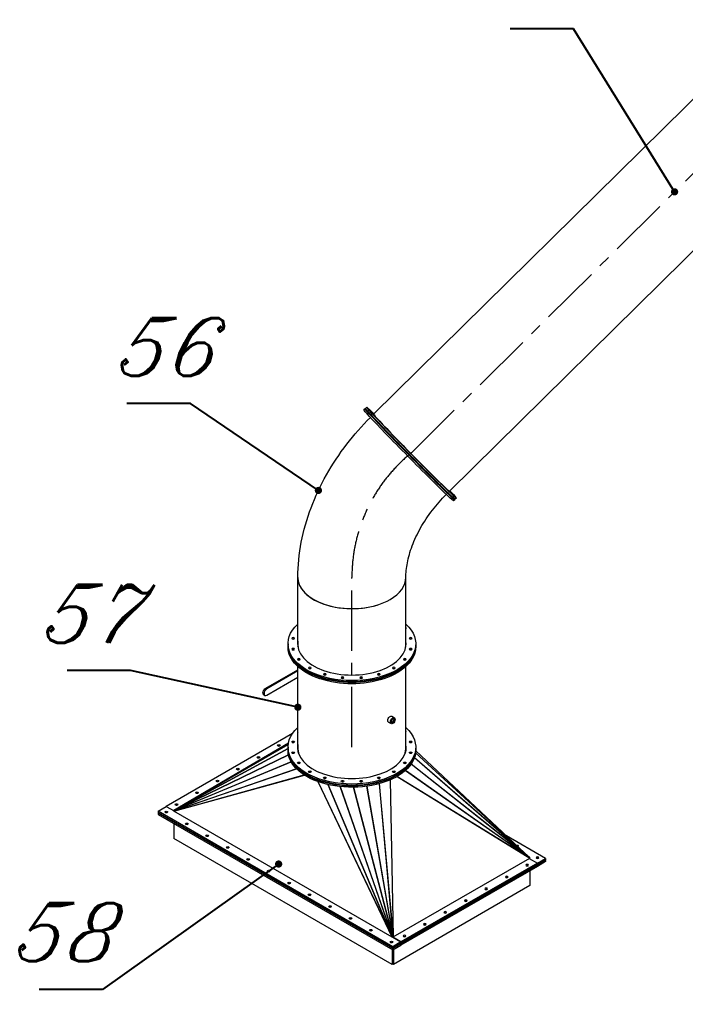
# Model space of a CAD drawing. Header units: inches. Extents: x -350577 to -266477, y -437959 to -377535.
# Drawn here: x -294854 to -291401, y -396067 to -391039 of the extents above; entities that cross this region are included whole.
import ezdxf

# ---------------------------------------------------------------- set-up
doc = ezdxf.new("R2010")
doc.units = ezdxf.units.IN
doc.header["$MEASUREMENT"] = 0
doc.linetypes.add('CENTER', pattern=[2, 1.25, -0.25, 0.25, -0.25])
doc.layers.add('CENTER       (itatec)', color=4, linetype='CENTER', lineweight=9)
doc.layers.add('ORGINAL (itatec)', color=3, linetype='Continuous', lineweight=9)
doc.styles.add('Geniso', font='geniso.shx', dxfattribs={"oblique": 15})
doc.dimstyles.new('scale 1b100', dxfattribs={"dimscale": 100, "dimtxt": 3, "dimasz": 2.5, "dimexe": 1, "dimexo": 1, "dimgap": 1, "dimtad": 1, "dimdec": 0, "dimzin": 0, "dimdsep": 46, "dimtxsty": 'Geniso', "dimcen": 0, "dimclrd": 1, "dimclre": 1, "dimclrt": 7, "dimadec": 0, "dimazin": 0, "dimtfac": 1, "dimtdec": 0, "dimtmove": 0, "dimatfit": 3, "dimfxl": 0.75, "dimtolj": 1, "dimtzin": 0, "dimarcsym": 0})

msp = doc.modelspace()

# ---------------------------------------------------------------- linework, layer by layer
at = {"layer": 'CENTER       (itatec)', "ltscale": 250}
msp.add_lwpolyline([(-293131.3, -394810.7), (-293131.3, -393930.6, -0.22693), (-292822.1, -393284.3), (-286197.3, -386715.8, -0.121189), (-285574.7, -386386.5), (-279619.5, -384303, 0.093142), (-278642.9, -383740.8), (-275878.1, -381973.7)], format="xyb", dxfattribs=at)
at = {"layer": 'ORGINAL (itatec)', "extrusion": (1.66533e-16, 0.816497, 0.57735)}
for p, q in [((-289747.1, -389858.7), (-293019, -393085.3)), ((-289353.9, -390257.4), (-292625.8, -393484)), ((-293054.5, -393048.6), (-293060.2, -393054.3)), ((-293063.1, -393057.1), (-293068.8, -393062.7)), ((-292598.3, -393528.4), (-292604, -393534)), ((-292589.7, -393520), (-292595.4, -393525.6)), ((-293411.3, -394277.6), (-293411.3, -393930.6)), ((-292851.3, -394277.6), (-292851.3, -393930.8)), ((-293462.3, -394274.3), (-293462.3, -394280.8)), ((-293462.3, -394284.1), (-293462.3, -394290.6)), ((-293411.3, -394288), (-293411.3, -394287.4)), ((-292851.3, -394288), (-292851.3, -394287.4)), ((-292800.3, -394274.3), (-292800.3, -394280.8)), ((-292800.3, -394284.1), (-292800.3, -394290.6)), ((-293578, -394505.1), (-293411.3, -394408.9)), ((-293411.3, -394814), (-293411.3, -394392.5)), ((-292851.3, -394814), (-292851.3, -394392.5)), ((-293411.3, -394415.4), (-293572.4, -394508.4)), ((-293572.4, -394541), (-293411.3, -394448.1)), ((-293588, -394538.7), (-293582.4, -394542)), ((-292924.6, -394649.8), (-292910.5, -394658)), ((-292942.1, -394680.1), (-292928, -394688.3)), ((-292922.7, -394680.7), (-292923.3, -394681)), ((-292914.5, -394666.4), (-292914.5, -394665.7)), ((-293438.9, -394740.1), (-294093, -395117.7)), ((-293461.4, -394796), (-294053.5, -395138.4)), ((-293460.2, -394788.9), (-294053.3, -395138)), ((-294053.3, -395138), (-293461.3, -394795.8)), ((-293462.3, -394810.7), (-293462.3, -394817.3)), ((-292800.3, -394810.7), (-292800.3, -394817.3)), ((-293460, -394849.9), (-294053.9, -395139.4)), ((-293462.3, -394817.3), (-294053.7, -395138.8)), ((-294053.7, -395138.8), (-293460.1, -394849.4)), ((-294053.5, -395138.4), (-293462.3, -394817)), ((-293462.3, -394820.5), (-293462.3, -394827.1)), ((-293411.2, -394825.6), (-293410.7, -394825.3)), ((-293410.6, -394825.8), (-293411.1, -394826.1)), ((-293410.6, -394825.8), (-293410.6, -394825.8)), ((-293410.6, -394826), (-293410.6, -394825.8)), ((-292851.6, -394826.2), (-292852.1, -394825.8)), ((-292852, -394825.4), (-292851.6, -394825.8)), ((-292208.8, -395383.9), (-292801.1, -394839.6)), ((-292801, -394839.3), (-292208.7, -395383.6)), ((-292800.4, -394828.5), (-292208.7, -395383.6)), ((-292208.7, -395383.6), (-292800.4, -394828.5)), ((-292800.3, -394820.5), (-292800.3, -394827.1)), ((-293445.9, -394886.5), (-294054, -395140.3)), ((-294053.9, -395139.4), (-293446.3, -394885.9)), ((-292209.2, -395384.7), (-292823.7, -394897.6)), ((-292823.5, -394897.2), (-292209, -395384.2)), ((-292209, -395384.2), (-292806.9, -394865)), ((-292806.8, -394864.6), (-292208.8, -395383.9)), ((-294054, -395140.3), (-293418.8, -394921.8)), ((-293417.8, -394922.8), (-294054, -395141.6)), ((-294054, -395141.6), (-293378.5, -394954.2)), ((-294053.8, -395142.5), (-293377.5, -394954.9)), ((-292209.6, -395385.8), (-292898.4, -394962.8)), ((-292897, -394962), (-292209.4, -395385.4)), ((-292209.4, -395385.4), (-292854.1, -394931.5)), ((-292853.6, -394931), (-292209.2, -395384.7)), ((-293307.2, -394989), (-292922.5, -395795.7)), ((-292921.8, -395795.3), (-293306.1, -394989.4)), ((-293256.1, -395004.1), (-292921.8, -395795.3)), ((-292920.6, -395794.6), (-293254.4, -395004.5)), ((-293054, -395012.9), (-292918.8, -395794)), ((-292918, -395793.9), (-293053.2, -395012.8)), ((-292989.1, -394999.6), (-292918, -395793.9)), ((-292917.2, -395794), (-292988.2, -394999.4)), ((-292933.3, -394980.2), (-292917.2, -395794)), ((-292932.9, -394980), (-292916.7, -395794)), ((-293192.6, -395014.9), (-292920.6, -395794.6)), ((-292919.6, -395794.2), (-293191.5, -395015)), ((-293123.6, -395018.1), (-292919.6, -395794.2)), ((-293123.4, -395018.1), (-292919.2, -395795.4)), ((-293123.4, -395018.1), (-292919.2, -395795.4)), ((-292918.8, -395794), (-293122.7, -395018.1)), ((-294135.4, -395142.2), (-294093, -395117.7)), ((-292919.2, -395844.4), (-294135.4, -395142.2)), ((-294135.4, -395142.2), (-294135.4, -395148.8)), ((-294135.4, -395148.8), (-292919.2, -395851)), ((-294135.4, -395152), (-294132.6, -395150.4)), ((-292919.2, -395854.2), (-294135.4, -395152)), ((-294135.4, -395152), (-294135.4, -395158.6)), ((-294135.4, -395158.6), (-292919.2, -395860.8)), ((-294093, -395117.7), (-294052.5, -395141.1)), ((-294093, -395117.7), (-294052.5, -395141.1)), ((-294052.5, -395141.1), (-294054, -395140.3)), ((-294051.9, -395142), (-294054, -395141.6)), ((-294053.2, -395140), (-294053.9, -395139.4)), ((-292922.5, -395795.7), (-294053.8, -395142.5)), ((-294053.4, -395139.2), (-294053.7, -395138.8)), ((-294053.3, -395138.6), (-294053.5, -395138.4)), ((-294053.2, -395138.2), (-294053.3, -395138)), ((-294037.5, -395128.7), (-294053.1, -395137.9)), ((-294053.1, -395137.9), (-294053.1, -395137.9)), ((-294054.1, -395205.5), (-294054.1, -395283.1)), ((-292922.8, -395936.3), (-294054.1, -395283.1)), ((-292127.3, -395387.2), (-292329, -395270.7)), ((-292916.7, -395794), (-292209.6, -395385.8)), ((-292169.7, -395411.7), (-292876.8, -395819.9)), ((-292212.1, -395387.2), (-292169.7, -395411.7)), ((-292212.1, -395387.2), (-292169.7, -395411.7)), ((-292209.8, -395385.6), (-292209.4, -395385.4)), ((-292209.7, -395385.2), (-292209.2, -395384.7)), ((-292209.4, -395384.6), (-292209, -395384.2)), ((-292209.1, -395384.1), (-292208.8, -395383.9)), ((-292208.9, -395383.8), (-292208.7, -395383.6)), ((-292208.7, -395383.6), (-292208.7, -395383.6)), ((-292169.7, -395411.7), (-292127.3, -395387.2)), ((-292127.3, -395393.7), (-292169.7, -395418.2)), ((-292169.7, -395421.5), (-292127.3, -395397)), ((-292127.3, -395403.5), (-292169.7, -395428)), ((-292169.7, -395411.7), (-292169.7, -395418.2)), ((-292169.7, -395411.7), (-292169.7, -395418.2)), ((-292127.3, -395397), (-292130.1, -395395.3)), ((-292127.3, -395387.2), (-292127.3, -395393.7)), ((-292127.3, -395397), (-292127.3, -395403.5)), ((-292169.7, -395418.2), (-292876.8, -395826.5)), ((-292169.7, -395421.5), (-292876.8, -395829.7)), ((-292169.7, -395428), (-292876.8, -395836.3)), ((-292208.6, -395450.5), (-292208.6, -395528)), ((-292172.5, -395419.8), (-292169.7, -395421.5)), ((-292172.5, -395419.8), (-292169.7, -395421.5)), ((-292169.7, -395421.5), (-292169.7, -395428)), ((-292169.7, -395421.5), (-292169.7, -395428)), ((-292208.6, -395528), (-292915.7, -395936.3)), ((-292919.2, -395795.4), (-292922.5, -395795.7)), ((-292919.2, -395795.4), (-292921.8, -395795.3)), ((-292919.2, -395795.4), (-292920.6, -395794.6)), ((-292919.2, -395795.4), (-292919.6, -395794.2)), ((-292919.2, -395795.4), (-292918, -395793.9)), ((-292919.2, -395795.4), (-292918.8, -395794)), ((-292919.2, -395795.4), (-292917.2, -395794)), ((-292919.2, -395795.4), (-292916.7, -395794)), ((-292919.2, -395795.4), (-292876.8, -395819.9)), ((-292876.8, -395819.9), (-292919.2, -395795.4)), ((-292922.8, -395858.7), (-292922.8, -395936.3)), ((-292876.8, -395819.9), (-292919.2, -395844.4)), ((-292919.2, -395851), (-292876.8, -395826.5)), ((-292876.8, -395829.7), (-292919.2, -395854.2)), ((-292919.2, -395860.8), (-292876.8, -395836.3)), ((-292919.2, -395844.4), (-292919.2, -395851)), ((-292919.2, -395854.2), (-292919.2, -395860.8)), ((-292919.2, -395860.8), (-292919.2, -395934.2)), ((-292919.2, -395860.8), (-292919.2, -395934.2)), ((-292915.7, -395858.7), (-292915.7, -395936.3)), ((-292876.8, -395829.7), (-292879.6, -395828.1)), ((-292879.6, -395828.1), (-292876.8, -395829.7)), ((-292876.8, -395819.9), (-292876.8, -395826.5)), ((-292876.8, -395819.9), (-292876.8, -395826.5)), ((-292876.8, -395829.7), (-292876.8, -395836.3)), ((-292876.8, -395829.7), (-292876.8, -395836.3)), ((-292919.2, -395934.2), (-292922.8, -395936.3)), ((-292915.7, -395936.3), (-292919.2, -395934.2))]:
    msp.add_line(p, q, dxfattribs=at)
at = {"layer": 'ORGINAL (itatec)', "extrusion": (-3.16093e-15, -2.96118e-15, -1)}
msp.add_ellipse((-292830.7, -393292.7), major_axis=(232.4, -235.7), ratio=0.018194, start_param=-0.338473, end_param=3.480066, dxfattribs=at)
at = {"layer": 'ORGINAL (itatec)', "extrusion": (-2.01415e-15, -1.75234e-15, -1)}
msp.add_ellipse((-292822.1, -393284.3), major_axis=(232.4, -235.7), ratio=0.018194, start_param=-0.562506, end_param=3.655932, dxfattribs=at)
at = {"layer": 'ORGINAL (itatec)', "extrusion": (7.95988e-17, 1.56457e-16, -1)}
msp.add_ellipse((-292836.4, -393298.4), major_axis=(232.4, -235.7), ratio=0.018194, start_param=0, end_param=3.141593, dxfattribs=at)
at = {"layer": 'ORGINAL (itatec)', "extrusion": (-3.79444e-15, -3.74182e-15, -1)}
msp.add_ellipse((-292827.8, -393289.9), major_axis=(232.4, -235.7), ratio=0.018194, start_param=0, end_param=3.141593, dxfattribs=at)
at = {"layer": 'ORGINAL (itatec)', "extrusion": (-4.38512e-15, -4.01247e-15, -1)}
for centre in [(-293046.3, -393075), (-293042.2, -393076.7), (-293037.8, -393066.5), (-293033.6, -393068.3), (-293029.4, -393094.6), (-293020.8, -393086.1), (-292993, -393133.5), (-292984.5, -393125.1), (-292940.7, -393188.1), (-292932.2, -393179.7), (-292877.7, -393252.9), (-292869.1, -393244.5), (-292810, -393321.6), (-292801.5, -393313.2), (-292744.4, -393387.5), (-292735.8, -393379.1), (-292687.2, -393444.1), (-292678.6, -393435.7), (-292619.2, -393508.8), (-292610.6, -393500.4)]:
    msp.add_ellipse(centre, major_axis=(4.92, -4.98), ratio=0.018194, start_param=-5.768846, end_param=0.514339, dxfattribs=at)
at = {"layer": 'ORGINAL (itatec)'}
for centre, major_axis, ratio, start_param, end_param in [((-292830.7, -393292.7), (-197.3, 200.1), 0.018194, -0.143927, 3.285519), ((-292822.1, -393284.3), (-197.3, 200.1), 0.018194, -0.08439, 3.225983), ((-292833.5, -393295.6), (-196.6, 199.4), 0.018194, -0.718803, -0.398428), ((-292833.5, -393295.6), (-196.6, 199.4), 0.018194, -2.743164, -2.42279), ((-293131.3, -393930.6), (-280, 0), 0.57735, -0.000856, 2.072474), ((-293131.3, -393930.8), (-280, 0), 0.57735, 0, 2.356194), ((-293131.3, -393930.8), (280, 0), 0.57735, -0.785398, 0), ((-293436.1, -394253), (-7, 0), 0.57735, -2.200636, -0.940957), ((-292826.6, -394253), (-7, 0), 0.57735, -2.200636, -0.940957), ((-293436.1, -394308.7), (-7, 0), 0.57735, -2.200636, -0.940957), ((-293131.3, -394274.3), (-281, 0), 0.57735, -0.08439, 3.225983), ((-293131.3, -394280.8), (-281, 0), 0.57735, -0.08439, -0.020133), ((-293131.3, -394284.1), (-281, 0), 0.57735, -0.08439, -0.030201), ((-293131.3, -394290.6), (-281, 0), 0.57735, -0.08439, -0.050349), ((-293131.3, -394287.4), (-280, 0), 0.57735, -0.030309, 0.003867), ((-293131.3, -394277.6), (-280, 0), 0.57735, 0, 0.167777), ((-293131.3, -394277.6), (280, 0), 0.57735, -0.167777, 0), ((-293131.3, -394287.4), (280, 0), 0.57735, -0.003867, 0.030309), ((-293131.3, -394280.8), (281, 0), 0.57735, 0.020133, 0.08439), ((-293131.3, -394284.1), (281, 0), 0.57735, 0.030201, 0.08439), ((-293131.3, -394290.6), (281, 0), 0.57735, 0.050349, 0.08439), ((-292826.6, -394308.7), (-7, 0), 0.57735, -2.200636, -0.940957), ((-293406.2, -394361.7), (-7, 0), 0.57735, -2.200636, -0.940957), ((-292856.5, -394361.7), (-7, 0), 0.57735, -2.200636, -0.940957), ((-293349.5, -394406.8), (-7, 0), 0.57735, -2.200636, -0.940957), ((-292913.2, -394406.8), (-7, 0), 0.57735, -2.200636, -0.940957), ((-293271.4, -394439.5), (-7, 0), 0.57735, -2.200636, -0.940957), ((-293179.6, -394456.8), (-7, 0), 0.57735, -2.200636, -0.940957), ((-293083.1, -394456.8), (-7, 0), 0.57735, -2.200636, -0.940957), ((-292991.3, -394439.5), (-7, 0), 0.57735, -2.200636, -0.940957), ((-293572.4, -394524.7), (-10, -17.3), 0.57735, -2.356194, 0.785398), ((-292919.2, -394673.2), (8.7, 15.2), 0.57735, -5.497787, 0.785398), ((-293406.2, -394729.9), (-7, 0), 0.57735, -0.749441, 0.749441), ((-292856.5, -394729.9), (7, 0), 0.57735, -0.749441, 0.749441), ((-293509.7, -394801.3), (7, 0), 0.57735, -5.497787, 0.785398), ((-293436.1, -394782.9), (-7, 0), 0.57735, -3.926991, 2.356194), ((-293131.3, -394810.7), (-281, 0), 0.57735, -0.08439, 3.225983), ((-293131.3, -394817.3), (-281, 0), 0.57735, -0.08439, -0.020133), ((-293131.3, -394820.5), (-281, 0), 0.57735, -0.08439, -0.030201), ((-293131.3, -394827.1), (-281, 0), 0.57735, -0.08439, -0.050349), ((-293131.3, -394817.3), (281, 0), 0.57735, 0.020133, 0.08439), ((-293131.3, -394820.5), (281, 0), 0.57735, 0.030201, 0.08439), ((-293131.3, -394827.1), (281, 0), 0.57735, 0.050349, 0.08439), ((-292826.6, -394782.9), (-7, 0), 0.57735, -3.926991, 2.356194), ((-293615.7, -394862.6), (7, 0), 0.57735, -5.497787, 0.785398), ((-293436.1, -394838.6), (-7, 0), 0.57735, -3.926991, 2.356194), ((-292826.6, -394838.6), (-7, 0), 0.57735, -3.926991, 2.356194), ((-293406.2, -394891.6), (-7, 0), 0.57735, -3.926991, 2.356194), ((-292856.5, -394891.6), (-7, 0), 0.57735, -3.926991, 2.356194), ((-293721.8, -394923.8), (7, 0), 0.57735, -5.497787, 0.785398), ((-293349.5, -394936.7), (-7, 0), 0.57735, -3.926991, 2.356194), ((-292913.2, -394936.7), (-7, 0), 0.57735, -3.926991, 2.356194), ((-293827.8, -394985.1), (7, 0), 0.57735, -5.497787, 0.785398), ((-293271.4, -394969.4), (-7, 0), 0.57735, -3.926991, 2.356194), ((-293179.6, -394986.7), (-7, 0), 0.57735, -3.926991, 2.356194), ((-293083.1, -394986.7), (-7, 0), 0.57735, -3.926991, 2.356194), ((-292991.3, -394969.4), (-7, 0), 0.57735, -3.926991, 2.356194), ((-293933.9, -395046.3), (7, 0), 0.57735, -5.497787, 0.785398), ((-294040, -395107.5), (7, 0), 0.57735, -5.497787, 0.785398), ((-294093, -395146.3), (-7, 0), 0.57735, -5.497787, 0.785398), ((-293986.9, -395207.6), (-7, 0), 0.57735, -5.497787, 0.785398), ((-293880.9, -395268.8), (-7, 0), 0.57735, -5.497787, 0.785398), ((-293774.8, -395330), (-7, 0), 0.57735, -5.497787, 0.785398), ((-293668.8, -395391.3), (-7, 0), 0.57735, -5.497787, 0.785398), ((-292169.7, -395389.6), (-7, 0), 0.57735, -2.200636, -0.940957), ((-293562.7, -395452.5), (-7, 0), 0.57735, -5.497787, 0.785398), ((-292222.7, -395428.4), (-7, 0), 0.57735, -2.200636, -0.940957), ((-293456.6, -395513.7), (-7, 0), 0.57735, -5.497787, 0.785398), ((-292328.8, -395489.7), (-7, 0), 0.57735, -2.200636, -0.940957), ((-292434.8, -395550.9), (-7, 0), 0.57735, -2.200636, -0.940957), ((-293350.6, -395575), (-7, 0), 0.57735, -5.497787, 0.785398), ((-292540.9, -395612.1), (-7, 0), 0.57735, -2.200636, -0.940957), ((-293244.5, -395636.2), (-7, 0), 0.57735, -5.497787, 0.785398), ((-293138.4, -395697.5), (-7, 0), 0.57735, -5.497787, 0.785398), ((-292647, -395673.4), (-7, 0), 0.57735, -2.200636, -0.940957), ((-293032.4, -395758.7), (-7, 0), 0.57735, -5.497787, 0.785398), ((-292753, -395734.6), (-7, 0), 0.57735, -2.200636, -0.940957), ((-292926.3, -395819.9), (-7, 0), 0.57735, -5.497787, 0.785398), ((-292859.1, -395795.8), (-7, 0), 0.57735, -2.200636, -0.940957)]:
    msp.add_ellipse(centre, major_axis=major_axis, ratio=ratio, start_param=start_param, end_param=end_param, dxfattribs=at)
at = {"layer": 'ORGINAL (itatec)', "extrusion": (-6.04519e-15, -5.64952e-15, -1)}
msp.add_ellipse((-292822.1, -393284.3), major_axis=(232.4, -235.7), ratio=0.018194, start_param=-2.627254, end_param=-2.579087, dxfattribs=at)
at = {"layer": 'ORGINAL (itatec)', "extrusion": (-8.41562e-15, -7.83116e-15, -1)}
msp.add_ellipse((-292833.5, -393295.6), major_axis=(-191, 193.7), ratio=0.018194, start_param=0.370897, end_param=0.720002, dxfattribs=at)
at = {"layer": 'ORGINAL (itatec)', "extrusion": (-5.533e-15, -5.37832e-15, -1)}
msp.add_ellipse((-292833.5, -393295.6), major_axis=(191, -193.7), ratio=0.018194, start_param=-0.720002, end_param=-0.370897, dxfattribs=at)
at = {"layer": 'ORGINAL (itatec)', "extrusion": (-8.93164e-15, -8.65187e-15, -1)}
for centre in [(-292644, -393485.9), (-292635.5, -393477.5)]:
    msp.add_ellipse(centre, major_axis=(4.92, -4.98), ratio=0.018194, start_param=-5.768846, end_param=0.514339, dxfattribs=at)
at = {"layer": 'ORGINAL (itatec)', "extrusion": (-3.91137e-15, -3.62325e-15, -1)}
msp.add_ellipse((-292623.4, -393482.5), major_axis=(-4.92, 4.98), ratio=0.018194, start_param=-2.627254, end_param=-1.477115, dxfattribs=at)
at = {"layer": 'ORGINAL (itatec)', "extrusion": (-8.33985e-15, -8.22422e-15, -1)}
msp.add_ellipse((-292623.4, -393482.5), major_axis=(4.92, -4.98), ratio=0.018194, start_param=-1.664478, end_param=0.514339, dxfattribs=at)
at = {"layer": 'ORGINAL (itatec)', "extrusion": (-5.01863e-15, -4.79312e-15, -1)}
for centre in [(-292615, -393510.5), (-292606.5, -393502.1)]:
    msp.add_ellipse(centre, major_axis=(4.92, -4.98), ratio=0.018194, start_param=-5.768846, end_param=0.514339, dxfattribs=at)
at = {"layer": 'ORGINAL (itatec)', "extrusion": (4.95749e-17, 5.55112e-17, -1)}
msp.add_ellipse((-293131.3, -394274.3), major_axis=(331, 0), ratio=0.57735, start_param=-0.562506, end_param=3.704098, dxfattribs=at)
at = {"layer": 'ORGINAL (itatec)', "extrusion": (5.49418e-17, 1.66533e-16, -1)}
msp.add_ellipse((-293406.2, -394193.4), major_axis=(-7, 0), ratio=0.57735, start_param=-0.749441, end_param=0.749441, dxfattribs=at)
at = {"layer": 'ORGINAL (itatec)', "extrusion": (9.15697e-17, -1.11022e-16, -1)}
msp.add_ellipse((-292856.5, -394193.4), major_axis=(7, 0), ratio=0.57735, start_param=-0.749441, end_param=0.749441, dxfattribs=at)
at = {"layer": 'ORGINAL (itatec)', "extrusion": (1.39567e-17, 1.66533e-16, -1)}
for centre in [(-293436.1, -394246.4), (-292826.6, -394246.4), (-293436.1, -394302.2), (-293406.2, -394355.2), (-292856.5, -394355.2), (-293349.5, -394400.2), (-293271.4, -394433), (-293179.6, -394450.2), (-293083.1, -394450.2), (-292991.3, -394433)]:
    msp.add_ellipse(centre, major_axis=(7, 0), ratio=0.57735, start_param=-5.497787, end_param=0.785398, dxfattribs=at)
at = {"layer": 'ORGINAL (itatec)', "extrusion": (-6.95884e-18, -5.55112e-17, -1)}
msp.add_ellipse((-293131.3, -394284.1), major_axis=(331, 0), ratio=0.57735, start_param=-0.008545, end_param=3.150138, dxfattribs=at)
at = {"layer": 'ORGINAL (itatec)', "extrusion": (3.69779e-32, 1.11022e-16, -1)}
msp.add_ellipse((-293131.3, -394280.8), major_axis=(331, 0), ratio=0.57735, start_param=0, end_param=3.141593, dxfattribs=at)
at = {"layer": 'ORGINAL (itatec)', "extrusion": (-6.85351e-17, -1.11022e-16, -1)}
msp.add_ellipse((-293131.3, -394290.6), major_axis=(331, 0), ratio=0.57735, start_param=0, end_param=3.141593, dxfattribs=at)
at = {"layer": 'ORGINAL (itatec)', "extrusion": (-5.98684e-17, -5.55112e-17, -1)}
msp.add_ellipse((-292826.6, -394302.2), major_axis=(7, 0), ratio=0.57735, start_param=-5.497787, end_param=0.785398, dxfattribs=at)
at = {"layer": 'ORGINAL (itatec)', "extrusion": (1.39567e-17, -2.77556e-16, -1)}
msp.add_ellipse((-292913.2, -394400.2), major_axis=(7, 0), ratio=0.57735, start_param=-5.497787, end_param=0.785398, dxfattribs=at)
at = {"layer": 'ORGINAL (itatec)', "extrusion": (-6.4674e-17, 1.65537e-16, -1)}
msp.add_ellipse((-293578, -394521.4), major_axis=(-10, -17.3), ratio=0.57735, start_param=0, end_param=2.356194, dxfattribs=at)
at = {"layer": 'ORGINAL (itatec)', "extrusion": (-1.53385e-16, 3.44952e-16, -1)}
msp.add_ellipse((-292933.4, -394665), major_axis=(-8.7, -15.2), ratio=0.57735, start_param=0, end_param=2.356194, dxfattribs=at)
at = {"layer": 'ORGINAL (itatec)', "extrusion": (-2.60689e-16, 2.14608e-16, -1)}
msp.add_ellipse((-292933.4, -394665), major_axis=(8.7, 15.2), ratio=0.57735, start_param=-0.785398, end_param=0, dxfattribs=at)
at = {"layer": 'ORGINAL (itatec)', "extrusion": (-2.7357e-16, 4.14341e-16, -1)}
msp.add_ellipse((-292919.2, -394673.2), major_axis=(-6.3, -10.8), ratio=0.57735, start_param=-3.926991, end_param=2.356194, dxfattribs=at)
at = {"layer": 'ORGINAL (itatec)', "extrusion": (-1.60822e-16, 2.21048e-16, -1)}
msp.add_ellipse((-292922.7, -394671.1), major_axis=(5.8, 10.1), ratio=0.57735, start_param=0.17748, end_param=2.356194, dxfattribs=at)
at = {"layer": 'ORGINAL (itatec)', "extrusion": (-1.57104e-16, 2.83e-16, -1)}
msp.add_ellipse((-292923.3, -394670.8), major_axis=(6.3, 10.8), ratio=0.57735, start_param=0.33317, end_param=0.785398, dxfattribs=at)
at = {"layer": 'ORGINAL (itatec)', "extrusion": (1.45782e-17, 1.11022e-16, -1)}
msp.add_ellipse((-293131.3, -394810.7), major_axis=(331, 0), ratio=0.57735, start_param=-0.562506, end_param=3.704098, dxfattribs=at)
at = {"layer": 'ORGINAL (itatec)', "extrusion": (-2.53252e-16, 3.38511e-16, -1)}
msp.add_ellipse((-292922.7, -394671.1), major_axis=(-5.8, -10.1), ratio=0.57735, start_param=-0.785398, end_param=-0.17748, dxfattribs=at)
at = {"layer": 'ORGINAL (itatec)', "extrusion": (-1.81141e-16, 2.96878e-16, -1)}
msp.add_ellipse((-292923.3, -394670.8), major_axis=(-6.3, -10.8), ratio=0.57735, start_param=-0.785398, end_param=-0.33317, dxfattribs=at)
at = {"layer": 'ORGINAL (itatec)', "extrusion": (1.44432e-16, -2.59244e-29, -1)}
for centre in [(-293509.7, -394807.9), (-293615.7, -394869.1), (-293721.8, -394930.4), (-293827.8, -394991.6), (-293933.9, -395052.8), (-294040, -395114.1)]:
    msp.add_ellipse(centre, major_axis=(7, 0), ratio=0.57735, start_param=-2.200636, end_param=-0.940957, dxfattribs=at)
at = {"layer": 'ORGINAL (itatec)', "extrusion": (-3.92433e-17, 5.55112e-17, -1)}
for centre in [(-293436.1, -394789.4), (-292826.6, -394845.1), (-293083.1, -394993.2)]:
    msp.add_ellipse(centre, major_axis=(7, 0), ratio=0.57735, start_param=-2.200636, end_param=-0.940957, dxfattribs=at)
at = {"layer": 'ORGINAL (itatec)', "extrusion": (-1.50835e-16, 3.99003e-28, -1)}
for centre in [(-292826.6, -394789.4), (-292856.5, -394898.1), (-292991.3, -394976)]:
    msp.add_ellipse(centre, major_axis=(7, 0), ratio=0.57735, start_param=-2.200636, end_param=-0.940957, dxfattribs=at)
at = {"layer": 'ORGINAL (itatec)', "extrusion": (-2.47874e-17, 5.55112e-17, -1)}
msp.add_ellipse((-293131.3, -394820.5), major_axis=(-331, 0), ratio=0.57735, start_param=-0.785398, end_param=0.008545, dxfattribs=at)
at = {"layer": 'ORGINAL (itatec)', "extrusion": (-7.43633e-18, -1.11022e-16, -1)}
msp.add_ellipse((-293131.3, -394817.3), major_axis=(331, 0), ratio=0.57735, start_param=0, end_param=3.141593, dxfattribs=at)
at = {"layer": 'ORGINAL (itatec)', "extrusion": (-2.47874e-17, -5.55112e-17, -1)}
msp.add_ellipse((-293131.3, -394827.1), major_axis=(-331, 0), ratio=0.57735, start_param=-0.785398, end_param=0, dxfattribs=at)
at = {"layer": 'ORGINAL (itatec)', "extrusion": (-2.14987e-17, 1.11022e-16, -1)}
for centre in [(-293436.1, -394845.1), (-293179.6, -394993.2)]:
    msp.add_ellipse(centre, major_axis=(7, 0), ratio=0.57735, start_param=-2.200636, end_param=-0.940957, dxfattribs=at)
at = {"layer": 'ORGINAL (itatec)', "extrusion": (-3.35344e-17, 1.66533e-16, -1)}
msp.add_ellipse((-293131.3, -394814), major_axis=(-280, 0), ratio=0.57735, start_param=-0.167777, end_param=0, dxfattribs=at)
at = {"layer": 'ORGINAL (itatec)', "extrusion": (6.6743e-17, 1.66533e-16, -1)}
msp.add_ellipse((-293131.3, -394820.5), major_axis=(331, 0), ratio=0.57735, start_param=-0.008545, end_param=2.356194, dxfattribs=at)
at = {"layer": 'ORGINAL (itatec)', "extrusion": (2.67214e-17, 5.75764e-30, -1)}
msp.add_ellipse((-293131.3, -394827.1), major_axis=(331, 0), ratio=0.57735, start_param=0, end_param=2.356194, dxfattribs=at)
at = {"layer": 'ORGINAL (itatec)', "extrusion": (1.58603e-17, -1.11022e-16, -1)}
msp.add_ellipse((-293131.3, -394814), major_axis=(280, 0), ratio=0.57735, start_param=0, end_param=0.167777, dxfattribs=at)
at = {"layer": 'ORGINAL (itatec)', "extrusion": (-3.92433e-17, -1.66533e-16, -1)}
msp.add_ellipse((-293406.2, -394898.1), major_axis=(7, 0), ratio=0.57735, start_param=-2.200636, end_param=-0.940957, dxfattribs=at)
at = {"layer": 'ORGINAL (itatec)', "extrusion": (9.00929e-17, -2.38358e-28, -1)}
msp.add_ellipse((-293349.5, -394943.2), major_axis=(7, 0), ratio=0.57735, start_param=-2.200636, end_param=-0.940957, dxfattribs=at)
at = {"layer": 'ORGINAL (itatec)', "extrusion": (-3.86739e-17, -2.22045e-16, -1)}
msp.add_ellipse((-292913.2, -394943.2), major_axis=(7, 0), ratio=0.57735, start_param=-2.200636, end_param=-0.940957, dxfattribs=at)
at = {"layer": 'ORGINAL (itatec)', "extrusion": (5.28957e-17, -1.39934e-28, -1)}
msp.add_ellipse((-293271.4, -394976), major_axis=(7, 0), ratio=0.57735, start_param=-2.200636, end_param=-0.940957, dxfattribs=at)
at = {"layer": 'ORGINAL (itatec)', "extrusion": (-7.81824e-17, 5.55112e-17, -1)}
for centre in [(-294093, -395152.8), (-293986.9, -395214.1), (-293880.9, -395275.3), (-293774.8, -395336.6), (-293668.8, -395397.8), (-293562.7, -395459), (-293456.6, -395520.3)]:
    msp.add_ellipse(centre, major_axis=(7, 0), ratio=0.57735, start_param=-2.200636, end_param=-0.940957, dxfattribs=at)
at = {"layer": 'ORGINAL (itatec)', "extrusion": (5.11539e-17, -9.18174e-30, -1)}
msp.add_ellipse((-292275.8, -395321.9), major_axis=(7, 0), ratio=0.57735, start_param=-1.966896, end_param=-0.785398, dxfattribs=at)
at = {"layer": 'ORGINAL (itatec)', "extrusion": (-1.83139e-17, 1.11022e-16, -1)}
msp.add_ellipse((-292275.8, -395321.9), major_axis=(7, 0), ratio=0.57735, start_param=-0.785398, end_param=0.863642, dxfattribs=at)
at = {"layer": 'ORGINAL (itatec)', "extrusion": (1.29336e-16, -5.55112e-17, -1)}
for centre in [(-292169.7, -395383.1), (-292222.7, -395421.9), (-292328.8, -395483.1), (-292434.8, -395544.4), (-292540.9, -395605.6), (-292647, -395666.8), (-292753, -395728.1), (-292859.1, -395789.3)]:
    msp.add_ellipse(centre, major_axis=(-7, 0), ratio=0.57735, start_param=-3.926991, end_param=2.356194, dxfattribs=at)
at = {"layer": 'ORGINAL (itatec)', "extrusion": (5.17232e-17, -9.28393e-30, -1)}
for centre in [(-293350.6, -395581.5), (-293244.5, -395642.7), (-293138.4, -395704), (-293032.4, -395765.2), (-292926.3, -395826.5)]:
    msp.add_ellipse(centre, major_axis=(7, 0), ratio=0.57735, start_param=-2.200636, end_param=-0.940957, dxfattribs=at)
at = {"layer": 'ORGINAL (itatec)'}
for points, knots in [([(-293411.3, -393930.5), (-293411.3, -393869.5), (-293405.1, -393808.5), (-293381.8, -393687.7), (-293364.6, -393627.9), (-293320.6, -393511.2), (-293293.8, -393454.1), (-293231.7, -393343.9), (-293196.4, -393290.8), (-293119.9, -393191.3), (-293079, -393144.9), (-293035.2, -393101.3)], [4.7127252, 4.7127252, 4.7127252, 4.7127252, 4.9018889, 4.9018889, 5.0913888, 5.0913888, 5.2808887, 5.2808887, 5.4703887, 5.4703887, 5.652793, 5.652793, 5.652793, 5.652793]), ([(-292851.3, -393930.8), (-292851.3, -393907.8), (-292849, -393882), (-292838.3, -393826.8), (-292830, -393797.4), (-292807.1, -393736.5), (-292792.5, -393705.2), (-292757.3, -393642.8), (-292736.7, -393611.6), (-292691.8, -393553.2), (-292667.8, -393525.8), (-292642, -393500)], [4.712389, 4.712389, 4.712389, 4.712389, 4.9018889, 4.9018889, 5.0913888, 5.0913888, 5.2808887, 5.2808887, 5.4703887, 5.4703887, 5.6481693, 5.6481693, 5.6481693, 5.6481693])]:
    msp.add_open_spline(points, degree=3, knots=knots, dxfattribs=at)

# ---------------------------------------------------------------- texts
at = {"layer": 'ORGINAL (itatec)', "color": 7, "char_height": 300, "attachment_point": 5, "style": 'Geniso'}
for s, insert in [('{\\Fitalic|c0;56}', (-294094.6, -392736.1)), ('{\\Fitalic|c0;58}', (-294625.5, -395769.2))]:
    msp.add_mtext(s, dxfattribs=dict(at, insert=insert))
at = {"layer": 'ORGINAL (itatec)', "color": 7, "insert": (-294479.1, -394119.1), "char_height": 300, "width": 1054.99, "attachment_point": 5, "style": 'Geniso'}
msp.add_mtext('{\\Fitalic|c0;57}', dxfattribs=at)

# ---------------------------------------------------------------- leaders
at = {"layer": 'ORGINAL (itatec)'}
for points in [[(-291458.5, -391932.3), (-291982.7, -391087.1), (-292311.3, -391087.1)], [(-293304.6, -393479.8), (-293968.5, -393029.4), (-294297.1, -393029.4)], [(-293411.3, -394603.3), (-294278.8, -394413.7), (-294607.4, -394413.7)], [(-293510.8, -395416.1), (-294423.6, -396066.7), (-294752.2, -396066.7)]]:
    msp.add_leader(points, dimstyle='scale 1b100', override={"dimasz": 1.5, "dimldrblk": 'DotSmall'}, dxfattribs=at)

doc.saveas('drawing.dxf')
